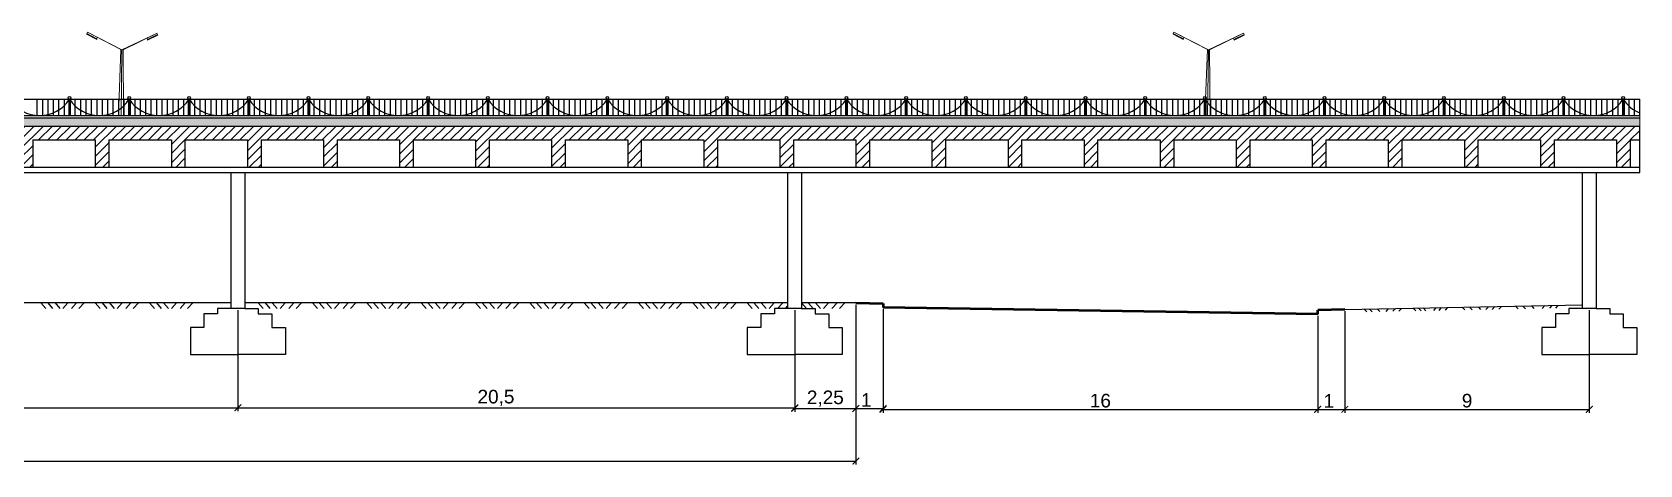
# Model space of a CAD drawing. Header units: millimetres. Extents: x -2825 to 30098, y -1816 to 5947.
# Drawn here: x -1365.7 to -1306.5, y -1067.6 to -1051.7 of the extents above; entities that cross this region are included whole.
import ezdxf

# ---------------------------------------------------------------- set-up
doc = ezdxf.new("R2010")
doc.units = ezdxf.units.MM
for name, color, linetype, lineweight in [('RAZMERU', 7, 'Continuous', 15), ('поперечник', 250, 'Continuous', 15), ('Текст', 7, 'Continuous', 20)]:
    doc.layers.add(name, color=color, linetype=linetype, lineweight=lineweight)
doc.styles.get("Standard").update_dxf_attribs({"font": 'arial.ttf'})
doc.dimstyles.new('Переход', dxfattribs={"dimscale": 0.1, "dimtxt": 5, "dimasz": 2.5, "dimexe": 1.25, "dimexo": 0.625, "dimtad": 1, "dimtxsty": 'Standard', "dimblk": 'ARCHTICK', "dimcen": 2.5, "dimadec": 0, "dimazin": 0, "dimtfac": 1, "dimtmove": 0, "dimatfit": 3, "dimldrblk": 'ARCHTICK', "dimfxl": 1, "dimarcsym": 0})

# ---------------------------------------------------------------- blocks, each defined once
blk = doc.blocks.new('25')
blk.add_lwpolyline([(0, 0), (0, 600)])
blk = doc.blocks.new('_ArchTick')
at = {"color": 0, "linetype": 'ByBlock', "const_width": 0.15}
blk.add_lwpolyline([(-0.5, -0.5), (0.5, 0.5)], dxfattribs=at)
blk = doc.blocks.new('*D735')
at = {"layer": 'Defpoints', "color": 0, "transparency": 16777216}
for p in [(-1335.369, -1061.686), (-1337.619, -1061.886), (-1335.369, -1065.568)]:
    blk.add_point(p, dxfattribs=at)
at = {"layer": 'RAZMERU', "color": 0, "lineweight": -2, "transparency": 16777216}
for p, q in [((-1335.369, -1061.748), (-1335.369, -1065.693)), ((-1337.619, -1061.948), (-1337.619, -1065.693)), ((-1337.619, -1065.568), (-1335.369, -1065.568))]:
    blk.add_line(p, q, dxfattribs=at)
at = {"layer": 'RAZMERU', "color": 0, "lineweight": -2, "transparency": 16777216, "xscale": 0.25, "yscale": 0.25, "zscale": 0.25, "rotation": 180}
blk.add_blockref('_ArchTick', (-1337.619, -1065.568), dxfattribs=at)
at = {"layer": 'RAZMERU', "color": 0, "lineweight": -2, "transparency": 16777216, "xscale": 0.25, "yscale": 0.25, "zscale": 0.25}
blk.add_blockref('_ArchTick', (-1335.369, -1065.568), dxfattribs=at)
at = {"layer": 'RAZMERU', "color": 0, "transparency": 16777216, "insert": (-1336.494, -1065.205), "char_height": 0.5, "attachment_point": 5}
blk.add_mtext('2,25', dxfattribs=at)
blk = doc.blocks.new('*D736')
at = {"layer": 'Defpoints', "color": 0, "transparency": 16777216}
for p in [(-1335.369, -1061.686), (-1334.369, -1061.856), (-1334.369, -1065.568)]:
    blk.add_point(p, dxfattribs=at)
at = {"layer": 'RAZMERU', "color": 0, "lineweight": -2, "transparency": 16777216}
for p, q in [((-1335.369, -1061.748), (-1335.369, -1065.693)), ((-1334.369, -1061.918), (-1334.369, -1065.693)), ((-1335.369, -1065.568), (-1334.369, -1065.568))]:
    blk.add_line(p, q, dxfattribs=at)
at = {"layer": 'RAZMERU', "color": 0, "lineweight": -2, "transparency": 16777216, "xscale": 0.25, "yscale": 0.25, "zscale": 0.25, "rotation": 180}
blk.add_blockref('_ArchTick', (-1335.369, -1065.568), dxfattribs=at)
at = {"layer": 'RAZMERU', "color": 0, "lineweight": -2, "transparency": 16777216, "xscale": 0.25, "yscale": 0.25, "zscale": 0.25}
blk.add_blockref('_ArchTick', (-1334.369, -1065.568), dxfattribs=at)
at = {"layer": 'RAZMERU', "color": 0, "transparency": 16777216, "insert": (-1334.986, -1065.254), "char_height": 0.5, "attachment_point": 5}
blk.add_mtext('1', dxfattribs=at)
blk = doc.blocks.new('*D737')
at = {"layer": 'Defpoints', "color": 0, "transparency": 16777216}
for p in [(-1334.369, -1061.856), (-1318.369, -1062.096), (-1318.369, -1065.601)]:
    blk.add_point(p, dxfattribs=at)
at = {"layer": 'RAZMERU', "color": 0, "lineweight": -2, "transparency": 16777216}
for p, q in [((-1334.369, -1061.918), (-1334.369, -1065.726)), ((-1318.369, -1062.158), (-1318.369, -1065.726)), ((-1334.369, -1065.601), (-1318.369, -1065.601))]:
    blk.add_line(p, q, dxfattribs=at)
at = {"layer": 'RAZMERU', "color": 0, "lineweight": -2, "transparency": 16777216, "xscale": 0.25, "yscale": 0.25, "zscale": 0.25, "rotation": 180}
blk.add_blockref('_ArchTick', (-1334.369, -1065.601), dxfattribs=at)
at = {"layer": 'RAZMERU', "color": 0, "lineweight": -2, "transparency": 16777216, "xscale": 0.25, "yscale": 0.25, "zscale": 0.25}
blk.add_blockref('_ArchTick', (-1318.369, -1065.601), dxfattribs=at)
at = {"layer": 'RAZMERU', "color": 0, "transparency": 16777216, "insert": (-1326.369, -1065.283), "char_height": 0.5, "attachment_point": 5}
blk.add_mtext('16', dxfattribs=at)
blk = doc.blocks.new('*D738')
at = {"layer": 'Defpoints', "color": 0, "transparency": 16777216}
for p in [(-1318.369, -1062.096), (-1317.369, -1061.926), (-1317.369, -1065.601)]:
    blk.add_point(p, dxfattribs=at)
at = {"layer": 'RAZMERU', "color": 0, "lineweight": -2, "transparency": 16777216}
for p, q in [((-1318.369, -1062.158), (-1318.369, -1065.726)), ((-1317.369, -1061.988), (-1317.369, -1065.726)), ((-1318.369, -1065.601), (-1317.369, -1065.601))]:
    blk.add_line(p, q, dxfattribs=at)
at = {"layer": 'RAZMERU', "color": 0, "lineweight": -2, "transparency": 16777216, "xscale": 0.25, "yscale": 0.25, "zscale": 0.25, "rotation": 180}
blk.add_blockref('_ArchTick', (-1318.369, -1065.601), dxfattribs=at)
at = {"layer": 'RAZMERU', "color": 0, "lineweight": -2, "transparency": 16777216, "xscale": 0.25, "yscale": 0.25, "zscale": 0.25}
blk.add_blockref('_ArchTick', (-1317.369, -1065.601), dxfattribs=at)
at = {"layer": 'RAZMERU', "color": 0, "transparency": 16777216, "insert": (-1317.957, -1065.288), "char_height": 0.5, "attachment_point": 5}
blk.add_mtext('1', dxfattribs=at)
blk = doc.blocks.new('*D739')
at = {"layer": 'Defpoints', "color": 0, "transparency": 16777216}
for p in [(-1317.369, -1061.926), (-1308.369, -1061.886), (-1308.369, -1065.601)]:
    blk.add_point(p, dxfattribs=at)
at = {"layer": 'RAZMERU', "color": 0, "lineweight": -2, "transparency": 16777216}
for p, q in [((-1317.369, -1061.988), (-1317.369, -1065.726)), ((-1308.369, -1061.948), (-1308.369, -1065.726)), ((-1317.369, -1065.601), (-1308.369, -1065.601))]:
    blk.add_line(p, q, dxfattribs=at)
at = {"layer": 'RAZMERU', "color": 0, "lineweight": -2, "transparency": 16777216, "xscale": 0.25, "yscale": 0.25, "zscale": 0.25, "rotation": 180}
blk.add_blockref('_ArchTick', (-1317.369, -1065.601), dxfattribs=at)
at = {"layer": 'RAZMERU', "color": 0, "lineweight": -2, "transparency": 16777216, "xscale": 0.25, "yscale": 0.25, "zscale": 0.25}
blk.add_blockref('_ArchTick', (-1308.369, -1065.601), dxfattribs=at)
at = {"layer": 'RAZMERU', "color": 0, "transparency": 16777216, "insert": (-1312.869, -1065.283), "char_height": 0.5, "attachment_point": 5}
blk.add_mtext('9', dxfattribs=at)
blk = doc.blocks.new('*D724')
at = {"layer": 'Defpoints', "color": 0, "transparency": 16777216}
for p in [(-1421.369, -1065.552), (-1335.369, -1065.552), (-1335.369, -1067.504)]:
    blk.add_point(p, dxfattribs=at)
at = {"layer": 'Текст', "color": 0, "lineweight": -2, "transparency": 16777216}
for p, q in [((-1421.369, -1065.615), (-1421.369, -1067.629)), ((-1335.369, -1065.615), (-1335.369, -1067.629)), ((-1421.369, -1067.504), (-1335.369, -1067.504))]:
    blk.add_line(p, q, dxfattribs=at)
at = {"layer": 'Текст', "color": 0, "lineweight": -2, "transparency": 16777216, "xscale": 0.25, "yscale": 0.25, "zscale": 0.25, "rotation": 180}
blk.add_blockref('_ArchTick', (-1421.369, -1067.504), dxfattribs=at)
at = {"layer": 'Текст', "color": 0, "lineweight": -2, "transparency": 16777216, "xscale": 0.25, "yscale": 0.25, "zscale": 0.25}
blk.add_blockref('_ArchTick', (-1335.369, -1067.504), dxfattribs=at)
at = {"layer": 'Текст', "color": 0, "transparency": 16777216, "insert": (-1378.369, -1067.186), "char_height": 0.5, "attachment_point": 5}
blk.add_mtext('86', dxfattribs=at)
blk = doc.blocks.new('*D725')
at = {"layer": 'Defpoints', "color": 0, "transparency": 16777216}
for p in [(-1358.119, -1061.886), (-1337.619, -1061.886), (-1337.619, -1065.541)]:
    blk.add_point(p, dxfattribs=at)
at = {"layer": 'RAZMERU', "color": 0, "lineweight": -2, "transparency": 16777216}
for p, q in [((-1358.119, -1061.948), (-1358.119, -1065.666)), ((-1337.619, -1061.948), (-1337.619, -1065.666)), ((-1358.119, -1065.541), (-1337.619, -1065.541))]:
    blk.add_line(p, q, dxfattribs=at)
at = {"layer": 'RAZMERU', "color": 0, "lineweight": -2, "transparency": 16777216, "xscale": 0.25, "yscale": 0.25, "zscale": 0.25, "rotation": 180}
blk.add_blockref('_ArchTick', (-1358.119, -1065.541), dxfattribs=at)
at = {"layer": 'RAZMERU', "color": 0, "lineweight": -2, "transparency": 16777216, "xscale": 0.25, "yscale": 0.25, "zscale": 0.25}
blk.add_blockref('_ArchTick', (-1337.619, -1065.541), dxfattribs=at)
at = {"layer": 'RAZMERU', "color": 0, "transparency": 16777216, "insert": (-1348.619, -1065.178), "char_height": 0.5, "attachment_point": 5}
blk.add_mtext('20,5', dxfattribs=at)
blk = doc.blocks.new('*D727')
at = {"layer": 'Defpoints', "color": 0, "transparency": 16777216}
for p in [(-1378.619, -1062.011), (-1358.119, -1062.011), (-1358.119, -1065.541)]:
    blk.add_point(p, dxfattribs=at)
at = {"layer": 'RAZMERU', "color": 0, "lineweight": -2, "transparency": 16777216}
for p, q in [((-1378.619, -1062.073), (-1378.619, -1065.666)), ((-1358.119, -1062.073), (-1358.119, -1065.666)), ((-1378.619, -1065.541), (-1358.119, -1065.541))]:
    blk.add_line(p, q, dxfattribs=at)
at = {"layer": 'RAZMERU', "color": 0, "lineweight": -2, "transparency": 16777216, "xscale": 0.25, "yscale": 0.25, "zscale": 0.25, "rotation": 180}
blk.add_blockref('_ArchTick', (-1378.619, -1065.541), dxfattribs=at)
at = {"layer": 'RAZMERU', "color": 0, "lineweight": -2, "transparency": 16777216, "xscale": 0.25, "yscale": 0.25, "zscale": 0.25}
blk.add_blockref('_ArchTick', (-1358.119, -1065.541), dxfattribs=at)
at = {"layer": 'RAZMERU', "color": 0, "transparency": 16777216, "insert": (-1367.619, -1065.178), "char_height": 0.5, "attachment_point": 5}
blk.add_mtext('20,5', dxfattribs=at)

msp = doc.modelspace()

# ---------------------------------------------------------------- hatches: boundary and pattern name
h = msp.add_hatch()
h.set_pattern_fill('SACNCR', color=256, scale=0.04, angle=90)
h.set_pattern_definition([(135, (1905.45264, 2905.56516), (-0.0673519209, -0.0673519209), []), (135, (1905.45264, 2905.63251), (-0.0673519209, -0.0673519209), [0, -0.09525])])
h.paths.add_polyline_path([(-1449.11886, -1055.18599), (-1449.11886, -1055.08599), (-1449.11886, -1054.98599), (-1449.11886, -1054.88599), (-1306.50891, -1054.88599), (-1306.50891, -1055.18599)])
h = msp.add_hatch()
h.set_pattern_fill('ANSI31', color=256, scale=0.075)
h.set_pattern_definition([(45, (-1430.07342, -687.5665), (-0.1683798, 0.1683798), [])])
h.paths.add_polyline_path([(-1306.50891, -1055.18599), (-1321.36886, -1055.18599), (-1321.36886, -1055.68599), (-1321.36886, -1056.68599), (-1320.86886, -1056.68599), (-1320.86886, -1055.68599), (-1318.56886, -1055.68599), (-1318.56886, -1056.68599), (-1318.06886, -1056.68599), (-1318.06886, -1055.68599), (-1315.76886, -1055.68599), (-1315.76886, -1056.68599), (-1315.26886, -1056.68599), (-1315.26886, -1055.68599), (-1312.96886, -1055.68599), (-1312.96886, -1056.68599), (-1312.46886, -1056.68599), (-1312.46886, -1055.68599), (-1310.16886, -1055.68599), (-1310.16886, -1056.68599), (-1309.66886, -1056.68599), (-1309.66886, -1055.68599), (-1307.36886, -1055.68599), (-1307.36886, -1056.68599), (-1306.86886, -1056.68599), (-1306.86886, -1055.68599), (-1306.50891, -1055.68599)])
h.paths.add_polyline_path([(-1321.36886, -1055.68599), (-1321.36886, -1055.18599), (-1384.11886, -1055.18599), (-1384.11886, -1055.68599), (-1382.96886, -1055.68599), (-1382.96886, -1056.68599), (-1382.46886, -1056.68599), (-1382.46886, -1055.68599), (-1380.16886, -1055.68599), (-1380.16886, -1056.68599), (-1379.66886, -1056.68599), (-1379.66886, -1055.68599), (-1377.36886, -1055.68599), (-1377.36886, -1056.68599), (-1376.86886, -1056.68599), (-1376.86886, -1055.68599), (-1374.56886, -1055.68599), (-1374.56886, -1056.68599), (-1374.06886, -1056.68599), (-1374.06886, -1055.68599), (-1371.76886, -1055.68599), (-1371.76886, -1056.68599), (-1371.26886, -1056.68599), (-1371.26886, -1055.68599), (-1368.96886, -1055.68599), (-1368.96886, -1056.68599), (-1368.46886, -1056.68599), (-1368.46886, -1055.68599), (-1366.16886, -1055.68599), (-1366.16886, -1056.68599), (-1365.66886, -1056.68599), (-1365.66886, -1055.68599), (-1363.36886, -1055.68599), (-1363.36886, -1056.68599), (-1362.86886, -1056.68599), (-1362.86886, -1055.68599), (-1360.56886, -1055.68599), (-1360.56886, -1056.68599), (-1360.06886, -1056.68599), (-1360.06886, -1055.68599), (-1357.76886, -1055.68599), (-1357.76886, -1056.68599), (-1357.26886, -1056.68599), (-1357.26886, -1055.68599), (-1354.96886, -1055.68599), (-1354.96886, -1056.68599), (-1354.46886, -1056.68599), (-1354.46886, -1055.68599), (-1352.16886, -1055.68599), (-1352.16886, -1056.68599), (-1351.66886, -1056.68599), (-1351.66886, -1055.68599), (-1349.36886, -1055.68599), (-1349.36886, -1056.68599), (-1348.86886, -1056.68599), (-1348.86886, -1055.68599), (-1346.56886, -1055.68599), (-1346.56886, -1056.68599), (-1346.06886, -1056.68599), (-1346.06886, -1055.68599), (-1343.76886, -1055.68599), (-1343.76886, -1056.68599), (-1343.26886, -1056.68599), (-1343.26886, -1055.68599), (-1340.96886, -1055.68599), (-1340.96886, -1056.68599), (-1340.46886, -1056.68599), (-1340.46886, -1055.68599), (-1338.16886, -1055.68599), (-1338.16886, -1056.68599), (-1337.66886, -1056.68599), (-1337.66886, -1055.68599), (-1335.36886, -1055.68599), (-1335.36886, -1056.68599), (-1334.86886, -1056.68599), (-1334.86886, -1055.68599), (-1332.56886, -1055.68599), (-1332.56886, -1056.68599), (-1332.06886, -1056.68599), (-1332.06886, -1055.68599), (-1329.76886, -1055.68599), (-1329.76886, -1056.68599), (-1329.26886, -1056.68599), (-1329.26886, -1055.68599), (-1326.96886, -1055.68599), (-1326.96886, -1056.68599), (-1326.46886, -1056.68599), (-1326.46886, -1055.68599), (-1324.16886, -1055.68599), (-1324.16886, -1056.68599), (-1323.66886, -1056.68599), (-1323.66886, -1055.68599)])

# ---------------------------------------------------------------- linework, layer by layer
for p, q in [((-1384.11886, -1054.78599), (-1306.50891, -1054.78599)), ((-1306.50891, -1054.88599), (-1384.11886, -1054.88599)), ((-1365.66886, -1055.68599), (-1365.66886, -1056.68599)), ((-1363.36886, -1055.68599), (-1363.36886, -1056.68599)), ((-1362.86886, -1055.68599), (-1362.86886, -1056.68599)), ((-1360.56886, -1055.68599), (-1360.56886, -1056.68599)), ((-1360.06886, -1055.68599), (-1360.06886, -1056.68599)), ((-1357.76886, -1055.68599), (-1357.76886, -1056.68599)), ((-1357.26886, -1055.68599), (-1357.26886, -1056.68599)), ((-1354.96886, -1055.68599), (-1354.96886, -1056.68599)), ((-1354.46886, -1055.68599), (-1354.46886, -1056.68599)), ((-1352.16886, -1055.68599), (-1352.16886, -1056.68599)), ((-1351.66886, -1055.68599), (-1351.66886, -1056.68599)), ((-1349.36886, -1055.68599), (-1349.36886, -1056.68599)), ((-1348.86886, -1055.68599), (-1348.86886, -1056.68599)), ((-1346.56886, -1055.68599), (-1346.56886, -1056.68599)), ((-1346.06886, -1055.68599), (-1346.06886, -1056.68599)), ((-1343.76886, -1055.68599), (-1343.76886, -1056.68599)), ((-1343.26886, -1055.68599), (-1343.26886, -1056.68599)), ((-1340.96886, -1055.68599), (-1340.96886, -1056.68599)), ((-1340.46886, -1055.68599), (-1340.46886, -1056.68599)), ((-1338.16886, -1055.68599), (-1338.16886, -1056.68599)), ((-1337.66886, -1055.68599), (-1337.66886, -1056.68599)), ((-1335.36886, -1055.68599), (-1335.36886, -1056.68599)), ((-1334.86886, -1055.68599), (-1334.86886, -1056.68599)), ((-1332.56886, -1055.68599), (-1332.56886, -1056.68599)), ((-1332.06886, -1055.68599), (-1332.06886, -1056.68599)), ((-1329.76886, -1055.68599), (-1329.76886, -1056.68599)), ((-1329.26886, -1055.68599), (-1329.26886, -1056.68599)), ((-1326.96886, -1055.68599), (-1326.96886, -1056.68599)), ((-1326.46886, -1055.68599), (-1326.46886, -1056.68599)), ((-1324.16886, -1055.68599), (-1324.16886, -1056.68599)), ((-1323.66886, -1055.68599), (-1323.66886, -1056.68599)), ((-1321.36886, -1055.68599), (-1321.36886, -1056.68599)), ((-1320.86886, -1055.68599), (-1320.86886, -1056.68599)), ((-1318.56886, -1055.68599), (-1318.56886, -1056.68599)), ((-1318.06886, -1055.68599), (-1318.06886, -1056.68599)), ((-1315.76886, -1055.68599), (-1315.76886, -1056.68599)), ((-1315.26886, -1055.68599), (-1315.26886, -1056.68599)), ((-1312.96886, -1055.68599), (-1312.96886, -1056.68599)), ((-1312.46886, -1055.68599), (-1312.46886, -1056.68599)), ((-1310.16886, -1055.68599), (-1310.16886, -1056.68599)), ((-1309.66886, -1055.68599), (-1309.66886, -1056.68599)), ((-1307.36886, -1055.68599), (-1307.36886, -1056.68599)), ((-1306.86886, -1055.68599), (-1306.86886, -1056.68599))]:
    msp.add_line(p, q)
for points in [[(-1384.11886, -1054.18599), (-1306.50891, -1054.18599)], [(-1306.50891, -1056.88599), (-1306.50891, -1055.18599), (-1384.11886, -1055.18599)], [(-1365.66886, -1055.68599), (-1363.36886, -1055.68599)], [(-1362.86886, -1055.68599), (-1360.56886, -1055.68599)], [(-1360.06886, -1055.68599), (-1357.76886, -1055.68599)], [(-1357.26886, -1055.68599), (-1354.96886, -1055.68599)], [(-1354.46886, -1055.68599), (-1352.16886, -1055.68599)], [(-1351.66886, -1055.68599), (-1349.36886, -1055.68599)], [(-1348.86886, -1055.68599), (-1346.56886, -1055.68599)], [(-1346.06886, -1055.68599), (-1343.76886, -1055.68599)], [(-1343.26886, -1055.68599), (-1340.96886, -1055.68599)], [(-1340.46886, -1055.68599), (-1338.16886, -1055.68599)], [(-1337.66886, -1055.68599), (-1335.36886, -1055.68599)], [(-1334.86886, -1055.68599), (-1332.56886, -1055.68599)], [(-1332.06886, -1055.68599), (-1329.76886, -1055.68599)], [(-1329.26886, -1055.68599), (-1326.96886, -1055.68599)], [(-1326.46886, -1055.68599), (-1324.16886, -1055.68599)], [(-1323.66886, -1055.68599), (-1321.36886, -1055.68599)], [(-1320.86886, -1055.68599), (-1319.11886, -1055.68599)], [(-1320.86886, -1055.68599), (-1318.56886, -1055.68599)], [(-1318.06886, -1055.68599), (-1315.76886, -1055.68599)], [(-1318.06886, -1055.68599), (-1315.76886, -1055.68599)], [(-1315.26886, -1055.68599), (-1312.96886, -1055.68599)], [(-1315.26886, -1055.68599), (-1312.96886, -1055.68599)], [(-1312.46886, -1055.68599), (-1310.16886, -1055.68599)], [(-1312.46886, -1055.68599), (-1310.16886, -1055.68599)], [(-1309.66886, -1055.68599), (-1307.36886, -1055.68599)], [(-1309.66886, -1055.68599), (-1307.36886, -1055.68599)], [(-1306.86886, -1055.68599), (-1306.50891, -1055.68599)], [(-1384.11886, -1056.68599), (-1306.50891, -1056.68599)], [(-1384.11886, -1056.88599), (-1306.50891, -1056.88599)], [(-1358.36886, -1061.88599), (-1358.36886, -1056.88599), (-1357.86886, -1056.88599), (-1357.86886, -1061.88599), (-1358.36886, -1061.88599)], [(-1337.86886, -1061.88599), (-1337.86886, -1056.88599), (-1337.36886, -1056.88599), (-1337.36886, -1061.88599), (-1337.86886, -1061.88599)], [(-1308.61886, -1061.88599), (-1308.61886, -1056.88599), (-1308.11886, -1056.88599), (-1308.11886, -1061.88599), (-1308.61886, -1061.88599)], [(-1358.36886, -1061.68599), (-1378.37424, -1061.68599)], [(-1365.36886, -1061.68599), (-1365.18726, -1061.88599)], [(-1365.12168, -1061.68599), (-1364.94008, -1061.88599)], [(-1364.85234, -1061.68599), (-1364.67075, -1061.88599)], [(-1364.37424, -1061.68599), (-1364.56647, -1061.88599)], [(-1364.05759, -1061.68599), (-1364.24982, -1061.88599)], [(-1363.77988, -1061.68599), (-1363.97212, -1061.88599)], [(-1363.36886, -1061.68599), (-1363.18726, -1061.88599)], [(-1363.12168, -1061.68599), (-1362.94008, -1061.88599)], [(-1362.85234, -1061.68599), (-1362.67075, -1061.88599)], [(-1362.37424, -1061.68599), (-1362.56647, -1061.88599)], [(-1362.05759, -1061.68599), (-1362.24982, -1061.88599)], [(-1361.77988, -1061.68599), (-1361.97212, -1061.88599)], [(-1361.36886, -1061.68599), (-1361.18726, -1061.88599)], [(-1361.12168, -1061.68599), (-1360.94008, -1061.88599)], [(-1360.85234, -1061.68599), (-1360.67075, -1061.88599)], [(-1360.37424, -1061.68599), (-1360.56647, -1061.88599)], [(-1360.05759, -1061.68599), (-1360.24982, -1061.88599)], [(-1359.77988, -1061.68599), (-1359.97212, -1061.88599)], [(-1337.86886, -1061.68599), (-1357.86886, -1061.68599)], [(-1357.36886, -1061.68599), (-1357.18726, -1061.88599)], [(-1357.12168, -1061.68599), (-1356.94008, -1061.88599)], [(-1356.85234, -1061.68599), (-1356.67075, -1061.88599)], [(-1356.37424, -1061.68599), (-1356.56647, -1061.88599)], [(-1356.05759, -1061.68599), (-1356.24982, -1061.88599)], [(-1355.77988, -1061.68599), (-1355.97212, -1061.88599)], [(-1355.36886, -1061.68599), (-1355.18726, -1061.88599)], [(-1355.12168, -1061.68599), (-1354.94008, -1061.88599)], [(-1354.85234, -1061.68599), (-1354.67075, -1061.88599)], [(-1354.37424, -1061.68599), (-1354.56647, -1061.88599)], [(-1354.05759, -1061.68599), (-1354.24982, -1061.88599)], [(-1353.77988, -1061.68599), (-1353.97212, -1061.88599)], [(-1353.36886, -1061.68599), (-1353.18726, -1061.88599)], [(-1353.12168, -1061.68599), (-1352.94008, -1061.88599)], [(-1352.85234, -1061.68599), (-1352.67075, -1061.88599)], [(-1352.37424, -1061.68599), (-1352.56647, -1061.88599)], [(-1352.05759, -1061.68599), (-1352.24982, -1061.88599)], [(-1351.77988, -1061.68599), (-1351.97212, -1061.88599)], [(-1351.36886, -1061.68599), (-1351.18726, -1061.88599)], [(-1351.12168, -1061.68599), (-1350.94008, -1061.88599)], [(-1350.85234, -1061.68599), (-1350.67075, -1061.88599)], [(-1350.37424, -1061.68599), (-1350.56647, -1061.88599)], [(-1350.05759, -1061.68599), (-1350.24982, -1061.88599)], [(-1349.77988, -1061.68599), (-1349.97212, -1061.88599)], [(-1349.36886, -1061.68599), (-1349.18726, -1061.88599)], [(-1349.12168, -1061.68599), (-1348.94008, -1061.88599)], [(-1348.85234, -1061.68599), (-1348.67075, -1061.88599)], [(-1348.37424, -1061.68599), (-1348.56647, -1061.88599)], [(-1348.05759, -1061.68599), (-1348.24982, -1061.88599)], [(-1347.77988, -1061.68599), (-1347.97212, -1061.88599)], [(-1347.36886, -1061.68599), (-1347.18726, -1061.88599)], [(-1347.12168, -1061.68599), (-1346.94008, -1061.88599)], [(-1346.85234, -1061.68599), (-1346.67075, -1061.88599)], [(-1346.37424, -1061.68599), (-1346.56647, -1061.88599)], [(-1346.05759, -1061.68599), (-1346.24982, -1061.88599)], [(-1345.77988, -1061.68599), (-1345.97212, -1061.88599)], [(-1345.36886, -1061.68599), (-1345.18726, -1061.88599)], [(-1345.12168, -1061.68599), (-1344.94008, -1061.88599)], [(-1344.85234, -1061.68599), (-1344.67075, -1061.88599)], [(-1344.37424, -1061.68599), (-1344.56647, -1061.88599)], [(-1344.05759, -1061.68599), (-1344.24982, -1061.88599)], [(-1343.77988, -1061.68599), (-1343.97212, -1061.88599)], [(-1343.36886, -1061.68599), (-1343.18726, -1061.88599)], [(-1343.12168, -1061.68599), (-1342.94008, -1061.88599)], [(-1342.85234, -1061.68599), (-1342.67075, -1061.88599)], [(-1342.37424, -1061.68599), (-1342.56647, -1061.88599)], [(-1342.05759, -1061.68599), (-1342.24982, -1061.88599)], [(-1341.77988, -1061.68599), (-1341.97212, -1061.88599)], [(-1341.36886, -1061.68599), (-1341.18726, -1061.88599)], [(-1341.12168, -1061.68599), (-1340.94008, -1061.88599)], [(-1340.85234, -1061.68599), (-1340.67075, -1061.88599)], [(-1340.37424, -1061.68599), (-1340.56647, -1061.88599)], [(-1340.05759, -1061.68599), (-1340.24982, -1061.88599)], [(-1339.77988, -1061.68599), (-1339.97212, -1061.88599)], [(-1339.36886, -1061.68599), (-1339.18726, -1061.88599)], [(-1339.12168, -1061.68599), (-1338.94008, -1061.88599)], [(-1338.85234, -1061.68599), (-1338.67075, -1061.88599)], [(-1338.37424, -1061.68599), (-1338.56647, -1061.88599)], [(-1338.05759, -1061.68599), (-1338.24982, -1061.88599)], [(-1335.36886, -1061.68599), (-1337.36886, -1061.68599)], [(-1337.36886, -1061.68599), (-1337.18726, -1061.88599)], [(-1337.12168, -1061.68599), (-1336.94008, -1061.88599)], [(-1336.85234, -1061.68599), (-1336.67075, -1061.88599)], [(-1336.37424, -1061.68599), (-1336.56647, -1061.88599)], [(-1336.05759, -1061.68599), (-1336.24982, -1061.88599)], [(-1335.77988, -1061.68599), (-1335.97212, -1061.88599)], [(-1317.36886, -1061.92599), (-1308.61886, -1061.7574)], [(-1309.52354, -1061.77483), (-1309.61597, -1061.87663)], [(-1358.36886, -1061.88599), (-1358.86886, -1061.88599), (-1358.86886, -1062.08599), (-1359.36886, -1062.08599), (-1359.36886, -1062.58599), (-1359.86886, -1062.58599), (-1359.86886, -1063.58599), (-1358.11886, -1063.58599)], [(-1357.86886, -1061.88599), (-1357.36886, -1061.88599), (-1357.36886, -1062.08599), (-1356.86886, -1062.08599), (-1356.86886, -1062.58599), (-1356.36886, -1062.58599), (-1356.36886, -1063.58599), (-1358.11886, -1063.58599)], [(-1337.86886, -1061.88599), (-1338.36886, -1061.88599), (-1338.36886, -1062.08599), (-1338.86886, -1062.08599), (-1338.86886, -1062.58599), (-1339.36886, -1062.58599), (-1339.36886, -1063.58599), (-1337.61886, -1063.58599)], [(-1337.86886, -1061.77856), (-1337.97212, -1061.88599)], [(-1337.36886, -1061.88599), (-1336.86886, -1061.88599), (-1336.86886, -1062.08599), (-1336.36886, -1062.08599), (-1336.36886, -1062.58599), (-1335.86886, -1062.58599), (-1335.86886, -1063.58599), (-1337.61886, -1063.58599)], [(-1316.65942, -1061.91232), (-1316.56503, -1062.01052)], [(-1316.46299, -1061.90854), (-1316.3686, -1062.00674)], [(-1316.17596, -1061.90301), (-1316.08157, -1062.00121)], [(-1315.7718, -1061.89522), (-1315.86423, -1061.99702)], [(-1315.50752, -1061.89013), (-1315.59995, -1061.99193)], [(-1315.28515, -1061.88584), (-1315.37758, -1061.98764)], [(-1314.85453, -1061.87755), (-1314.76014, -1061.97575)], [(-1314.65146, -1061.87363), (-1314.55708, -1061.97183)], [(-1314.4809, -1061.87035), (-1314.38652, -1061.96855)], [(-1314.01713, -1061.86141), (-1314.10956, -1061.96321)], [(-1313.81784, -1061.85757), (-1313.91027, -1061.95937)], [(-1313.58801, -1061.85314), (-1313.68044, -1061.95494)], [(-1313.04726, -1061.84273), (-1312.95287, -1061.94093)], [(-1312.7746, -1061.83747), (-1312.68021, -1061.93567)], [(-1312.46371, -1061.83148), (-1312.36932, -1061.92968)], [(-1312.08486, -1061.82418), (-1312.17729, -1061.92598)], [(-1311.85319, -1061.81972), (-1311.94562, -1061.92152)], [(-1311.60501, -1061.81494), (-1311.69744, -1061.91674)], [(-1311.08362, -1061.80489), (-1310.98923, -1061.90309)], [(-1310.81097, -1061.79964), (-1310.71658, -1061.89784)], [(-1310.50007, -1061.79365), (-1310.40568, -1061.89185)], [(-1308.61886, -1061.88599), (-1309.11886, -1061.88599), (-1309.11886, -1062.08599), (-1309.61886, -1062.08599), (-1309.61886, -1062.58599), (-1310.11886, -1062.58599), (-1310.11886, -1063.58599), (-1308.36886, -1063.58599)], [(-1310.01088, -1061.78422), (-1310.10331, -1061.88602)], [(-1309.74312, -1061.77907), (-1309.83555, -1061.88086)], [(-1308.11886, -1061.88599), (-1307.61886, -1061.88599), (-1307.61886, -1062.08599), (-1307.11886, -1062.08599), (-1307.11886, -1062.58599), (-1306.61886, -1062.58599), (-1306.61886, -1063.58599), (-1308.36886, -1063.58599)]]:
    msp.add_lwpolyline(points)
at = {"lineweight": 50}
for points in [[(-1335.36886, -1061.68599), (-1334.36886, -1061.70599)], [(-1334.36886, -1061.70599), (-1334.36886, -1061.85599)], [(-1318.36886, -1062.09599), (-1334.36886, -1061.85599)], [(-1317.36886, -1061.92599), (-1318.36886, -1061.94599)], [(-1318.36886, -1062.09599), (-1318.36886, -1061.94599)]]:
    msp.add_lwpolyline(points, dxfattribs=at)
for centre in [(-1364.31862, -1054.13748), (-1362.11862, -1054.13748), (-1359.91886, -1054.13748), (-1357.71886, -1054.13748), (-1355.51886, -1054.13748), (-1353.31886, -1054.13748), (-1351.11886, -1054.13748), (-1348.91909, -1054.13748), (-1346.71909, -1054.13748), (-1344.51909, -1054.13748), (-1342.31909, -1054.13748), (-1340.11909, -1054.13748), (-1337.91932, -1054.13748), (-1335.71932, -1054.13748), (-1333.51932, -1054.13748), (-1331.31932, -1054.13748), (-1329.11932, -1054.13748), (-1326.91956, -1054.13748), (-1324.71956, -1054.13748), (-1322.51956, -1054.13748), (-1320.31955, -1054.13748), (-1318.11956, -1054.13748), (-1315.91956, -1054.13748), (-1313.71956, -1054.13748), (-1311.51956, -1054.13748), (-1309.31956, -1054.13748), (-1307.11956, -1054.13748)]:
    msp.add_circle(centre, 0.04851)
for centre, end in [((-1365.41862, -1053.47766), 327.2209194), ((-1363.21862, -1053.47766), 327.2209194), ((-1361.01886, -1053.47766), 327.2209194), ((-1358.81886, -1053.47766), 327.2209194), ((-1356.61886, -1053.47766), 327.2209194), ((-1354.41886, -1053.47766), 327.2209194), ((-1352.21886, -1053.47766), 327.2209194), ((-1350.01909, -1053.47766), 327.2209194), ((-1347.81909, -1053.47766), 327.2209194), ((-1345.61909, -1053.47766), 327.2209194), ((-1343.41909, -1053.47766), 327.2209194), ((-1341.21909, -1053.47766), 327.2209194), ((-1339.01932, -1053.47766), 327.2209194), ((-1336.81932, -1053.47766), 327.2209194), ((-1334.61932, -1053.47766), 327.2209194), ((-1332.41932, -1053.47766), 327.2209194), ((-1330.21932, -1053.47766), 327.2209194), ((-1328.01956, -1053.47766), 327.2209194), ((-1325.81956, -1053.47766), 327.2209194), ((-1323.61956, -1053.47766), 327.2209194), ((-1321.41955, -1053.47766), 327.2209194), ((-1319.21956, -1053.47766), 274.3835704), ((-1319.21956, -1053.47766), 327.2209194), ((-1317.01956, -1053.47766), 327.2209194), ((-1314.81956, -1053.47766), 327.2209194), ((-1312.61956, -1053.47766), 327.2209194), ((-1310.41956, -1053.47766), 327.2209194), ((-1308.21956, -1053.47766), 327.2209194), ((-1306.01956, -1053.47766), 248.0355585)]:
    msp.add_arc(centre, 1.30833, 212.7790806, end)
at = {"layer": 'поперечник', "color": 7, "lineweight": 15}
for p, q in [((-1363.68633, -1051.77043), (-1363.68779, -1051.79665)), ((-1363.68779, -1051.79665), (-1363.31774, -1051.98609)), ((-1363.68633, -1051.77043), (-1363.65982, -1051.71965)), ((-1363.31163, -1051.9666), (-1363.68633, -1051.77043)), ((-1362.38956, -1052.36523), (-1363.66131, -1051.71887)), ((-1362.42889, -1052.36226), (-1363.66131, -1051.71887)), ((-1363.31774, -1051.98609), (-1363.31163, -1051.9666)), ((-1363.31163, -1051.9666), (-1363.30071, -1051.90713)), ((-1362.38658, -1052.36528), (-1361.09674, -1051.75582)), ((-1362.34719, -1052.36344), (-1361.09674, -1051.75582)), ((-1361.45341, -1051.99337), (-1361.46262, -1051.93361)), ((-1361.45341, -1051.99337), (-1361.07322, -1051.80808)), ((-1361.44787, -1052.01303), (-1361.45341, -1051.99337)), ((-1361.07251, -1051.83433), (-1361.44787, -1052.01303)), ((-1361.07322, -1051.80808), (-1361.09825, -1051.75656)), ((-1361.07322, -1051.80808), (-1361.07251, -1051.83433)), ((-1323.68633, -1051.77043), (-1323.68779, -1051.79665)), ((-1323.68779, -1051.79665), (-1323.31774, -1051.98609)), ((-1323.68633, -1051.77043), (-1323.65982, -1051.71965)), ((-1323.31163, -1051.9666), (-1323.68633, -1051.77043)), ((-1322.38956, -1052.36523), (-1323.66131, -1051.71887)), ((-1322.42889, -1052.36226), (-1323.66131, -1051.71887)), ((-1323.31774, -1051.98609), (-1323.31163, -1051.9666)), ((-1323.31163, -1051.9666), (-1323.30071, -1051.90713)), ((-1322.38658, -1052.36528), (-1321.09674, -1051.75582)), ((-1322.34719, -1052.36344), (-1321.09674, -1051.75582)), ((-1321.45341, -1051.99337), (-1321.46262, -1051.93361)), ((-1321.45341, -1051.99337), (-1321.07322, -1051.80808)), ((-1321.44787, -1052.01303), (-1321.45341, -1051.99337)), ((-1321.07251, -1051.83433), (-1321.44787, -1052.01303)), ((-1321.07322, -1051.80808), (-1321.09825, -1051.75656)), ((-1321.07322, -1051.80808), (-1321.07251, -1051.83433)), ((-1362.38817, -1052.37187), (-1362.42295, -1054.78599)), ((-1362.38817, -1052.37187), (-1362.42295, -1054.78599)), ((-1322.38817, -1052.37187), (-1322.42295, -1054.78599)), ((-1322.38817, -1052.37187), (-1322.42295, -1054.78599))]:
    msp.add_line(p, q, dxfattribs=at)
for points in [[(-1362.42889, -1052.36226), (-1362.51816, -1054.78599)], [(-1362.34719, -1052.36344), (-1362.3278, -1054.78599)], [(-1322.42889, -1052.36226), (-1322.51816, -1054.78599)], [(-1322.34719, -1052.36344), (-1322.3278, -1054.78599)]]:
    msp.add_lwpolyline(points, dxfattribs=at)
at = {"layer": 'Текст', "color": 0}
msp.add_line((-1306.50891, -1055.18599), (-1306.50891, -1054.18599), dxfattribs=at)

# ---------------------------------------------------------------- block references
at = {"xscale": 0.001, "yscale": 0.001, "zscale": 0.001, "rotation": 180}
for p in [(-1365.51862, -1054.18599), (-1365.31862, -1054.18599), (-1365.11862, -1054.18599), (-1364.91862, -1054.18599), (-1364.71862, -1054.18599), (-1364.51862, -1054.18599), (-1364.34862, -1054.18599), (-1364.31862, -1054.18599), (-1364.28862, -1054.18599), (-1364.11862, -1054.18599), (-1363.91862, -1054.18599), (-1363.71862, -1054.18599), (-1363.51862, -1054.18599), (-1363.31862, -1054.18599), (-1363.11862, -1054.18599), (-1362.91862, -1054.18599), (-1362.71862, -1054.18599), (-1362.51862, -1054.18599), (-1362.31862, -1054.18599), (-1362.14886, -1054.18599), (-1362.11862, -1054.18599), (-1362.08886, -1054.18599), (-1361.91886, -1054.18599), (-1361.71886, -1054.18599), (-1361.51886, -1054.18599), (-1361.31886, -1054.18599), (-1361.11886, -1054.18599), (-1360.91886, -1054.18599), (-1360.71886, -1054.18599), (-1360.51886, -1054.18599), (-1360.31886, -1054.18599), (-1360.11886, -1054.18599), (-1359.94886, -1054.18599), (-1359.91886, -1054.18599), (-1359.88886, -1054.18599), (-1359.71886, -1054.18599), (-1359.51886, -1054.18599), (-1359.31886, -1054.18599), (-1359.11886, -1054.18599), (-1358.91886, -1054.18599), (-1358.71886, -1054.18599), (-1358.51886, -1054.18599), (-1358.31886, -1054.18599), (-1358.11886, -1054.18599), (-1357.91886, -1054.18599), (-1357.74886, -1054.18599), (-1357.71886, -1054.18599), (-1357.68886, -1054.18599), (-1357.51886, -1054.18599), (-1357.31886, -1054.18599), (-1357.11886, -1054.18599), (-1356.91886, -1054.18599), (-1356.71886, -1054.18599), (-1356.51886, -1054.18599), (-1356.31886, -1054.18599), (-1356.11886, -1054.18599), (-1355.91886, -1054.18599), (-1355.71886, -1054.18599), (-1355.54886, -1054.18599), (-1355.51886, -1054.18599), (-1355.48886, -1054.18599), (-1355.31886, -1054.18599), (-1355.11886, -1054.18599), (-1354.91886, -1054.18599), (-1354.71886, -1054.18599), (-1354.51886, -1054.18599), (-1354.31886, -1054.18599), (-1354.11886, -1054.18599), (-1353.91886, -1054.18599), (-1353.71886, -1054.18599), (-1353.51886, -1054.18599), (-1353.34886, -1054.18599), (-1353.31886, -1054.18599), (-1353.28886, -1054.18599), (-1353.11886, -1054.18599), (-1352.91886, -1054.18599), (-1352.71886, -1054.18599), (-1352.51886, -1054.18599), (-1352.31886, -1054.18599), (-1352.11886, -1054.18599), (-1351.91886, -1054.18599), (-1351.71886, -1054.18599), (-1351.51886, -1054.18599), (-1351.31886, -1054.18599), (-1351.14909, -1054.18599), (-1351.11886, -1054.18599), (-1351.08909, -1054.18599), (-1350.91909, -1054.18599), (-1350.71909, -1054.18599), (-1350.51909, -1054.18599), (-1350.31909, -1054.18599), (-1350.11909, -1054.18599), (-1349.91909, -1054.18599), (-1349.71909, -1054.18599), (-1349.51909, -1054.18599), (-1349.31909, -1054.18599), (-1349.11909, -1054.18599), (-1348.94909, -1054.18599), (-1348.91909, -1054.18599), (-1348.88909, -1054.18599), (-1348.71909, -1054.18599), (-1348.51909, -1054.18599), (-1348.31909, -1054.18599), (-1348.11909, -1054.18599), (-1347.91909, -1054.18599), (-1347.71909, -1054.18599), (-1347.51909, -1054.18599), (-1347.31909, -1054.18599), (-1347.11909, -1054.18599), (-1346.91909, -1054.18599), (-1346.74909, -1054.18599), (-1346.71909, -1054.18599), (-1346.68909, -1054.18599), (-1346.51909, -1054.18599), (-1346.31909, -1054.18599), (-1346.11909, -1054.18599), (-1345.91909, -1054.18599), (-1345.71909, -1054.18599), (-1345.51909, -1054.18599), (-1345.31909, -1054.18599), (-1345.11909, -1054.18599), (-1344.91909, -1054.18599), (-1344.71909, -1054.18599), (-1344.54909, -1054.18599), (-1344.51909, -1054.18599), (-1344.48909, -1054.18599), (-1344.31909, -1054.18599), (-1344.11909, -1054.18599), (-1343.91909, -1054.18599), (-1343.71909, -1054.18599), (-1343.51909, -1054.18599), (-1343.31909, -1054.18599), (-1343.11909, -1054.18599), (-1342.91909, -1054.18599), (-1342.71909, -1054.18599), (-1342.51909, -1054.18599), (-1342.34909, -1054.18599), (-1342.31909, -1054.18599), (-1342.28909, -1054.18599), (-1342.11909, -1054.18599), (-1341.91909, -1054.18599), (-1341.71909, -1054.18599), (-1341.51909, -1054.18599), (-1341.31909, -1054.18599), (-1341.11909, -1054.18599), (-1340.91909, -1054.18599), (-1340.71909, -1054.18599), (-1340.51909, -1054.18599), (-1340.31909, -1054.18599), (-1340.14932, -1054.18599), (-1340.11909, -1054.18599), (-1340.08932, -1054.18599), (-1339.91932, -1054.18599), (-1339.71932, -1054.18599), (-1339.51932, -1054.18599), (-1339.31932, -1054.18599), (-1339.11932, -1054.18599), (-1338.91932, -1054.18599), (-1338.71932, -1054.18599), (-1338.51932, -1054.18599), (-1338.31932, -1054.18599), (-1338.11932, -1054.18599), (-1337.94932, -1054.18599), (-1337.91932, -1054.18599), (-1337.88932, -1054.18599), (-1337.71932, -1054.18599), (-1337.51932, -1054.18599), (-1337.31932, -1054.18599), (-1337.11932, -1054.18599), (-1336.91932, -1054.18599), (-1336.71932, -1054.18599), (-1336.51932, -1054.18599), (-1336.31932, -1054.18599), (-1336.11932, -1054.18599), (-1335.91932, -1054.18599), (-1335.74932, -1054.18599), (-1335.71932, -1054.18599), (-1335.68932, -1054.18599), (-1335.51932, -1054.18599), (-1335.31932, -1054.18599), (-1335.11932, -1054.18599), (-1334.91932, -1054.18599), (-1334.71932, -1054.18599), (-1334.51932, -1054.18599), (-1334.31932, -1054.18599), (-1334.11932, -1054.18599), (-1333.91932, -1054.18599), (-1333.71932, -1054.18599), (-1333.54932, -1054.18599), (-1333.51932, -1054.18599), (-1333.48932, -1054.18599), (-1333.31932, -1054.18599), (-1333.11932, -1054.18599), (-1332.91932, -1054.18599), (-1332.71932, -1054.18599), (-1332.51932, -1054.18599), (-1332.31932, -1054.18599), (-1332.11932, -1054.18599), (-1331.91932, -1054.18599), (-1331.71932, -1054.18599), (-1331.51932, -1054.18599), (-1331.34932, -1054.18599), (-1331.31932, -1054.18599), (-1331.28932, -1054.18599), (-1331.11932, -1054.18599), (-1330.91932, -1054.18599), (-1330.71932, -1054.18599), (-1330.51932, -1054.18599), (-1330.31932, -1054.18599), (-1330.11932, -1054.18599), (-1329.91932, -1054.18599), (-1329.71932, -1054.18599), (-1329.51932, -1054.18599), (-1329.31932, -1054.18599), (-1329.14956, -1054.18599), (-1329.11932, -1054.18599), (-1329.08956, -1054.18599), (-1328.91956, -1054.18599), (-1328.71956, -1054.18599), (-1328.51956, -1054.18599), (-1328.31956, -1054.18599), (-1328.11956, -1054.18599), (-1327.91956, -1054.18599), (-1327.71956, -1054.18599), (-1327.51956, -1054.18599), (-1327.31956, -1054.18599), (-1327.11956, -1054.18599), (-1326.94956, -1054.18599), (-1326.91956, -1054.18599), (-1326.88956, -1054.18599), (-1326.71956, -1054.18599), (-1326.51956, -1054.18599), (-1326.31956, -1054.18599), (-1326.11956, -1054.18599), (-1325.91956, -1054.18599), (-1325.71956, -1054.18599), (-1325.51956, -1054.18599), (-1325.31956, -1054.18599), (-1325.11956, -1054.18599), (-1324.91956, -1054.18599), (-1324.74956, -1054.18599), (-1324.71956, -1054.18599), (-1324.68956, -1054.18599), (-1324.51956, -1054.18599), (-1324.31956, -1054.18599), (-1324.11956, -1054.18599), (-1323.91956, -1054.18599), (-1323.71956, -1054.18599), (-1323.51956, -1054.18599), (-1323.31956, -1054.18599), (-1323.11956, -1054.18599), (-1322.91956, -1054.18599), (-1322.71956, -1054.18599), (-1322.54956, -1054.18599), (-1322.51956, -1054.18599), (-1322.48956, -1054.18599), (-1322.31956, -1054.18599), (-1322.11956, -1054.18599), (-1321.91956, -1054.18599), (-1321.71956, -1054.18599), (-1321.51956, -1054.18599), (-1321.31956, -1054.18599), (-1321.11956, -1054.18599), (-1320.91956, -1054.18599), (-1320.71956, -1054.18599), (-1320.51956, -1054.18599), (-1320.34956, -1054.18599), (-1320.31956, -1054.18599), (-1320.28956, -1054.18599), (-1320.11956, -1054.18599), (-1320.11956, -1054.18599), (-1319.91956, -1054.18599), (-1319.91956, -1054.18599), (-1319.71956, -1054.18599), (-1319.71956, -1054.18599), (-1319.51956, -1054.18599), (-1319.51956, -1054.18599), (-1319.31956, -1054.18599), (-1319.31956, -1054.18599), (-1319.11956, -1054.18599), (-1318.91956, -1054.18599), (-1318.71956, -1054.18599), (-1318.51956, -1054.18599), (-1318.31956, -1054.18599), (-1318.14956, -1054.18599), (-1318.11956, -1054.18599), (-1318.08956, -1054.18599), (-1317.91956, -1054.18599), (-1317.71956, -1054.18599), (-1317.51956, -1054.18599), (-1317.31956, -1054.18599), (-1317.11956, -1054.18599), (-1316.91956, -1054.18599), (-1316.71956, -1054.18599), (-1316.51956, -1054.18599), (-1316.31956, -1054.18599), (-1316.11956, -1054.18599), (-1315.94956, -1054.18599), (-1315.91956, -1054.18599), (-1315.88956, -1054.18599), (-1315.71956, -1054.18599), (-1315.51956, -1054.18599), (-1315.31956, -1054.18599), (-1315.11956, -1054.18599), (-1314.91956, -1054.18599), (-1314.71956, -1054.18599), (-1314.51956, -1054.18599), (-1314.31956, -1054.18599), (-1314.11956, -1054.18599), (-1313.91956, -1054.18599), (-1313.74956, -1054.18599), (-1313.71956, -1054.18599), (-1313.68956, -1054.18599), (-1313.51956, -1054.18599), (-1313.31956, -1054.18599), (-1313.11956, -1054.18599), (-1312.91956, -1054.18599), (-1312.71956, -1054.18599), (-1312.51956, -1054.18599), (-1312.31956, -1054.18599), (-1312.11956, -1054.18599), (-1311.91956, -1054.18599), (-1311.71956, -1054.18599), (-1311.54956, -1054.18599), (-1311.51956, -1054.18599), (-1311.48956, -1054.18599), (-1311.31956, -1054.18599), (-1311.11956, -1054.18599), (-1310.91956, -1054.18599), (-1310.71956, -1054.18599), (-1310.51956, -1054.18599), (-1310.31956, -1054.18599), (-1310.11956, -1054.18599), (-1309.91956, -1054.18599), (-1309.71956, -1054.18599), (-1309.51956, -1054.18599), (-1309.34956, -1054.18599), (-1309.31956, -1054.18599), (-1309.28956, -1054.18599), (-1309.11956, -1054.18599), (-1308.91956, -1054.18599), (-1308.71956, -1054.18599), (-1308.51956, -1054.18599), (-1308.31956, -1054.18599), (-1308.11956, -1054.18599), (-1307.91956, -1054.18599), (-1307.71956, -1054.18599), (-1307.51956, -1054.18599), (-1307.31956, -1054.18599), (-1307.14956, -1054.18599), (-1307.11956, -1054.18599), (-1307.08956, -1054.18599), (-1306.91956, -1054.18599), (-1306.71956, -1054.18599), (-1306.51956, -1054.18599)]:
    msp.add_blockref('25', p, dxfattribs=at)

# ---------------------------------------------------------------- dimensions: what is measured, and where the dimension line sits
at = {"layer": 'RAZMERU'}
for base, p1, p2, picture, middle in [((-1335.36886, -1065.56777), (-1337.61886, -1061.88599), (-1335.36886, -1061.68599), '*D735', (-1336.49386, -1065.20479)), ((-1318.36886, -1065.60117), (-1334.36886, -1061.85599), (-1318.36886, -1062.09599), '*D737', (-1326.36886, -1065.28338)), ((-1308.36886, -1065.60117), (-1317.36886, -1061.92599), (-1308.36886, -1061.88599), '*D739', (-1312.86886, -1065.28338))]:
    dim = msp.add_linear_dim(base=base, p1=p1, p2=p2, dimstyle='Переход', dxfattribs=at)
    dim.commit()
    dim.dimension.update_dxf_attribs({"geometry": picture, "text_midpoint": middle})
for base, p1, p2, picture, middle in [((-1334.36886, -1065.56777), (-1335.36886, -1061.68599), (-1334.36886, -1061.85599), '*D736', (-1334.98552, -1065.56777)), ((-1358.11886, -1065.54095), (-1378.61886, -1062.01099), (-1358.11886, -1062.01099), '*D727', (-1367.61886, -1065.54095)), ((-1337.61886, -1065.54095), (-1358.11886, -1061.88599), (-1337.61886, -1061.88599), '*D725', (-1348.61886, -1065.54095)), ((-1317.36886, -1065.60117), (-1318.36886, -1062.09599), (-1317.36886, -1061.92599), '*D738', (-1317.95686, -1065.60117))]:
    dim = msp.add_linear_dim(base=base, p1=p1, p2=p2, dimstyle='Переход', dxfattribs=at)
    dim.commit()
    dim.dimension.update_dxf_attribs({"geometry": picture, "text_midpoint": middle, "dimtype": 160})
at = {"layer": 'Текст', "color": 0}
dim = msp.add_linear_dim(base=(-1335.36886, -1067.50411), p1=(-1421.36886, -1065.55227), p2=(-1335.36886, -1065.55227), dimstyle='Переход', dxfattribs=at)
dim.commit()
dim.dimension.update_dxf_attribs({"geometry": '*D724', "text_midpoint": (-1378.36886, -1067.50411), "dimtype": 160})

doc.saveas('drawing.dxf')
